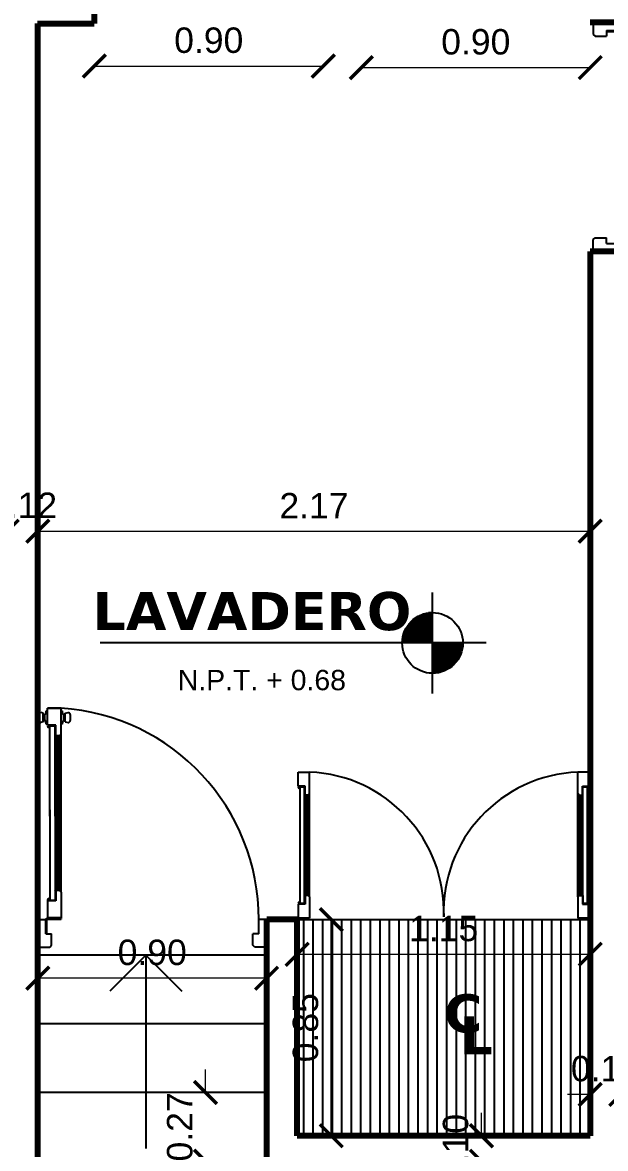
# Model space of a CAD drawing. Header units: inches. Extents: x 20.7 to 104.8, y 84.5 to 143.9.
# Drawn here: x 30.917 to 33.21, y 114.438 to 118.866 of the extents above; entities that cross this region are included whole.
import ezdxf

# ---------------------------------------------------------------- set-up
doc = ezdxf.new("R2010")
doc.units = ezdxf.units.IN
doc.header["$MEASUREMENT"] = 0
doc.linetypes.add('CONTINUA', pattern=[0])
for name, color, linetype in [('Baño', 2, 'Continuous'), ('Closet', 86, 'Continuous'), ('Cotas', 60, 'Continuous'), ('Flecha', 6, 'Continuous'), ('Gradas', 3, 'Continuous'), ('Niveles', 86, 'Continuous'), ('Puertas', 1, 'Continuous'), ('Texto', 98, 'Continuous')]:
    doc.layers.add(name, color=color, linetype=linetype)
doc.layers.add('Paredes', color=5, linetype='Continuous', lineweight=80)
doc.styles.get("Standard").update_dxf_attribs({"font": 'arial.ttf'})
doc.styles.add('style1', font='arial.ttf')
doc.dimstyles.new('Cotas', dxfattribs={"dimtxt": 0.1, "dimasz": 0.09, "dimexe": 0.2, "dimexo": 0.4, "dimgap": 0.05, "dimtad": 1, "dimzin": 0, "dimdsep": 46, "dimtxsty": 'Standard', "dimblk": 'ARCHTICK', "dimcen": 0.09, "dimse1": 1, "dimse2": 1, "dimclrd": 60, "dimclre": 256, "dimadec": 0, "dimazin": 0, "dimtfac": 1, "dimtix": 1, "dimtofl": 0, "dimtmove": 1, "dimatfit": 3, "dimfxl": 0, "dimtolj": 1, "dimtzin": 0, "dimlwd": 9, "dimarcsym": 0})

# ---------------------------------------------------------------- blocks, each defined once
blk = doc.blocks.new('puerta2')
at = {"layer": 'Puertas'}
for p, q in [((150.3377, 38.7222), (150.3377, 38.6142)), ((150.3377, 38.7222), (150.3848, 38.7222)), ((150.3377, 38.7222), (150.3377, 38.6142)), ((150.3377, 38.7222), (150.3848, 38.7222)), ((150.3848, 38.7222), (150.3917, 38.7154)), ((150.3848, 38.7222), (150.3917, 38.7154)), ((150.3917, 38.7154), (150.3917, 38.6704)), ((150.3917, 38.7154), (150.3917, 38.6704)), ((151.1906, 38.7222), (151.1837, 38.7154)), ((151.1906, 38.7222), (151.1837, 38.7154)), ((151.1837, 38.7154), (151.1837, 38.6704)), ((151.1837, 38.7154), (151.1837, 38.6704)), ((151.2377, 38.7222), (151.1906, 38.7222)), ((151.2377, 38.7222), (151.1906, 38.7222)), ((151.2377, 38.7222), (151.2377, 38.6142)), ((151.2377, 38.7222), (151.2377, 38.6142)), ((150.369, 38.6704), (150.369, 38.6142)), ((150.369, 38.6704), (150.3917, 38.6704)), ((150.369, 38.6704), (150.369, 38.6142)), ((150.369, 38.6704), (150.3917, 38.6704)), ((150.3712, 38.6682), (150.3712, 38.6142)), ((150.3733, 38.6682), (150.3712, 38.6682)), ((150.3712, 38.6682), (150.3712, 38.6142)), ((150.3733, 38.6682), (150.3712, 38.6682)), ((150.3733, 38.6682), (150.3733, 38.6142)), ((150.3733, 38.6682), (150.3733, 38.6142)), ((151.2064, 38.6704), (151.1837, 38.6704)), ((151.2064, 38.6704), (151.1837, 38.6704)), ((151.2064, 38.6704), (151.2064, 38.6142)), ((151.2064, 38.6704), (151.2064, 38.6142)), ((150.3377, 38.6142), (150.369, 38.6142)), ((150.3377, 38.6142), (150.369, 38.6142)), ((150.3712, 38.6142), (150.3733, 38.6142)), ((150.3712, 38.6142), (150.3733, 38.6142)), ((150.3755, 38.6121), (150.3755, 38.6099)), ((150.3755, 38.6121), (150.4295, 38.6121)), ((150.3755, 38.6121), (150.3755, 38.6099)), ((150.3755, 38.6121), (150.4295, 38.6121)), ((150.4295, 38.6099), (150.3755, 38.6099)), ((150.4295, 38.6099), (150.3755, 38.6099)), ((150.3755, 38.5409), (150.3755, 38.6078)), ((150.4295, 38.6078), (150.3755, 38.6078)), ((150.3755, 38.6078), (150.4295, 38.6078)), ((150.3755, 38.5409), (150.3755, 38.6078)), ((150.4295, 38.6078), (150.3755, 38.6078)), ((150.3755, 38.6078), (150.4295, 38.6078)), ((150.4295, 38.6099), (150.4295, 38.6121)), ((150.4295, 38.6099), (150.4295, 38.6121)), ((150.4295, 38.5066), (150.4295, 38.6078)), ((150.4295, 38.5066), (150.4295, 38.6078)), ((151.2377, 38.6142), (151.2064, 38.6142)), ((151.2377, 38.6142), (151.2064, 38.6142)), ((150.4083, 38.5409), (150.3755, 38.5409)), ((150.4083, 38.5409), (150.3755, 38.5409)), ((150.3824, 38.5387), (150.3755, 38.5387)), ((150.3824, 38.5387), (150.3755, 38.5387)), ((150.3824, 38.5319), (150.3824, 38.5387)), ((150.3824, 38.5319), (150.3824, 38.5387)), ((150.3845, 38.1829), (150.3845, 38.5387)), ((150.3845, 38.2082), (150.3845, 38.5387)), ((150.3845, 38.5387), (150.4061, 38.5387)), ((150.4061, 38.5387), (150.3845, 38.5387)), ((150.3845, 38.1829), (150.3845, 38.5387)), ((150.3845, 38.2082), (150.3845, 38.5387)), ((150.3845, 38.5387), (150.4061, 38.5387)), ((150.4061, 38.5387), (150.3845, 38.5387)), ((150.4061, 38.4998), (150.4061, 38.5387)), ((150.4061, 38.4998), (150.4061, 38.5387)), ((150.4083, 38.4998), (150.4083, 38.5409)), ((150.4083, 38.4998), (150.4083, 38.5409)), ((150.4061, 38.4998), (150.4053, 38.4989)), ((150.4061, 38.4998), (150.4053, 38.4989)), ((150.4061, 38.498), (150.4053, 38.4989)), ((150.4061, 38.498), (150.4053, 38.4989)), ((150.4061, 38.1829), (150.4061, 38.498)), ((150.4061, 38.2082), (150.4061, 38.498)), ((150.4061, 38.1829), (150.4061, 38.498)), ((150.4061, 38.2082), (150.4061, 38.498)), ((150.4226, 38.4998), (150.4083, 38.4998)), ((150.4226, 38.4998), (150.4083, 38.4998)), ((150.4131, 38.4998), (150.4131, 37.8913)), ((150.4131, 38.4998), (150.4131, 37.8913)), ((150.4195, 38.4998), (150.4195, 37.8913)), ((150.4195, 38.4998), (150.4195, 37.8913)), ((150.4226, 38.4998), (150.4295, 38.5066)), ((150.4226, 38.4998), (150.4295, 38.5066)), ((150.4259, 38.503), (150.4259, 37.8881)), ((150.4259, 38.503), (150.4259, 37.8881)), ((150.4277, 38.5048), (150.4277, 37.8863)), ((150.4277, 38.5048), (150.4277, 37.8863)), ((150.4295, 38.5066), (150.4295, 37.8845)), ((150.4295, 38.5066), (150.4295, 37.8845)), ((150.3845, 38.2082), (150.3845, 37.8523)), ((150.3845, 38.2082), (150.3845, 37.8523)), ((150.4061, 38.2082), (150.4061, 37.893)), ((150.4061, 38.2082), (150.4061, 37.893)), ((150.3845, 38.1829), (150.3845, 37.8523)), ((150.3845, 38.1829), (150.3845, 37.8523)), ((150.4061, 38.1829), (150.4061, 37.893)), ((150.4061, 38.1829), (150.4061, 37.893)), ((150.3824, 37.8592), (150.3824, 37.8523)), ((150.3824, 37.8592), (150.3824, 37.8523)), ((150.4061, 37.893), (150.4053, 37.8922)), ((150.4061, 37.893), (150.4053, 37.8922)), ((150.4061, 37.8913), (150.4053, 37.8922)), ((150.4061, 37.8913), (150.4053, 37.8922)), ((150.4061, 37.8913), (150.4061, 37.8523)), ((150.4061, 37.8913), (150.4061, 37.8523)), ((150.4083, 37.8913), (150.4083, 37.8502)), ((150.4226, 37.8913), (150.4083, 37.8913)), ((150.4083, 37.8913), (150.4083, 37.8502)), ((150.4226, 37.8913), (150.4083, 37.8913)), ((150.4226, 37.8913), (150.4295, 37.8845)), ((150.4226, 37.8913), (150.4295, 37.8845)), ((150.4295, 37.8845), (150.4295, 37.7833)), ((150.4295, 37.8845), (150.4295, 37.7833)), ((150.3412, 37.8236), (150.3382, 37.8236)), ((150.3382, 37.8236), (150.3382, 37.8162)), ((150.3412, 37.8236), (150.3382, 37.8236)), ((150.3382, 37.8236), (150.3382, 37.8162)), ((150.3382, 37.8162), (150.3412, 37.8162)), ((150.3382, 37.8162), (150.3412, 37.8162)), ((150.3412, 37.8313), (150.3412, 37.8085)), ((150.3412, 37.8313), (150.3412, 37.8085)), ((150.3412, 37.8162), (150.3412, 37.8236)), ((150.3412, 37.8162), (150.3412, 37.8236)), ((150.3593, 37.8372), (150.35, 37.8395)), ((150.3593, 37.8372), (150.35, 37.8395)), ((150.3593, 37.8372), (150.3593, 37.8027)), ((150.3593, 37.8372), (150.3593, 37.8027)), ((150.3593, 37.8301), (150.3654, 37.8301)), ((150.3593, 37.8301), (150.3654, 37.8301)), ((150.3593, 37.8098), (150.3654, 37.8098)), ((150.3593, 37.8098), (150.3654, 37.8098)), ((150.3654, 37.8301), (150.3654, 37.8098)), ((150.3654, 37.8301), (150.3654, 37.8098)), ((150.3711, 37.8462), (150.3755, 37.8462)), ((150.3711, 37.8462), (150.3755, 37.8462)), ((150.3824, 37.8523), (150.3755, 37.8523)), ((150.3824, 37.8523), (150.3755, 37.8523)), ((150.4083, 37.8502), (150.3755, 37.8502)), ((150.3755, 37.8502), (150.3755, 37.7833)), ((150.4083, 37.8502), (150.3755, 37.8502)), ((150.3755, 37.8502), (150.3755, 37.7833)), ((150.3845, 37.8523), (150.4061, 37.8523)), ((150.4061, 37.8523), (150.3845, 37.8523)), ((150.3845, 37.8523), (150.4061, 37.8523)), ((150.4061, 37.8523), (150.3845, 37.8523)), ((150.4339, 37.8462), (150.4295, 37.8462)), ((150.4339, 37.8462), (150.4295, 37.8462)), ((150.4457, 37.8301), (150.4396, 37.8301)), ((150.4396, 37.8301), (150.4396, 37.8098)), ((150.4457, 37.8301), (150.4396, 37.8301)), ((150.4396, 37.8301), (150.4396, 37.8098)), ((150.4457, 37.8098), (150.4396, 37.8098)), ((150.4457, 37.8098), (150.4396, 37.8098)), ((150.4457, 37.8372), (150.4569, 37.8395)), ((150.4457, 37.8372), (150.4569, 37.8395)), ((150.4457, 37.8372), (150.4457, 37.8027)), ((150.4457, 37.8372), (150.4457, 37.8027)), ((150.4657, 37.8313), (150.4657, 37.8085)), ((150.4657, 37.8313), (150.4657, 37.8085)), ((150.3593, 37.8027), (150.35, 37.8004)), ((150.3593, 37.8027), (150.35, 37.8004)), ((150.3711, 37.7936), (150.3755, 37.7936)), ((150.3711, 37.7936), (150.3755, 37.7936)), ((150.4295, 37.7833), (150.3755, 37.7833)), ((150.3755, 37.7833), (150.4295, 37.7833)), ((150.4295, 37.7833), (150.3755, 37.7833)), ((150.3755, 37.7833), (150.4295, 37.7833)), ((150.4339, 37.7936), (150.4295, 37.7936)), ((150.4339, 37.7936), (150.4295, 37.7936)), ((150.4457, 37.8027), (150.4569, 37.8004)), ((150.4457, 37.8027), (150.4569, 37.8004))]:
    blk.add_line(p, q, dxfattribs=at)
at = {"layer": 'Puertas', "extrusion": (0, 0, -1)}
for centre, major_axis, start_param, end_param in [((150.3733, 38.6121), (0.00153, 0.00153), -1.570796, 4.712389), ((150.3733, 38.6121), (0.00153, 0.00153), -1.570796, 4.712389), ((150.3769, 38.6111), (-0.5865, 0.5865), 2.35245, 3.863557), ((150.3824, 38.5387), (0.00485, 0.00485), 2.356194, 3.926991), ((150.3824, 38.5387), (0.00485, 0.00485), 2.356194, 3.926991), ((150.3824, 37.8523), (-0.00485, 0.00485), 5.497787, 7.068583), ((150.3824, 37.8523), (-0.00485, 0.00485), 5.497787, 7.068583), ((150.3493, 37.8313), (0.00575, 0.00575), 3.926991, 5.579394), ((150.3493, 37.8313), (0.00575, 0.00575), 3.926991, 5.579394), ((150.3455, 37.8463), (-0.0182, 0.0182), 2.357943, 3.03977), ((150.3455, 37.8463), (-0.0182, 0.0182), 2.357943, 3.03977), ((150.3455, 37.7936), (-0.0182, 0.0182), 1.672619, 2.354446), ((150.3455, 37.7936), (-0.0182, 0.0182), 1.672619, 2.354446), ((150.4595, 37.8463), (-0.0182, 0.0182), 4.814212, 5.496038), ((150.4595, 37.8463), (-0.0182, 0.0182), 4.814212, 5.496038), ((150.4595, 37.7936), (-0.0182, 0.0182), 5.499536, 6.181362), ((150.4595, 37.7936), (-0.0182, 0.0182), 5.499536, 6.181362), ((150.4575, 37.8313), (-0.00575, 0.00575), 0.703791, 2.356194), ((150.4575, 37.8313), (-0.00575, 0.00575), 0.703791, 2.356194), ((150.3493, 37.8085), (-0.00575, 0.00575), 3.845384, 5.497787), ((150.3493, 37.8085), (-0.00575, 0.00575), 3.845384, 5.497787), ((150.4575, 37.8085), (-0.00575, 0.00575), 2.356194, 4.008598), ((150.4575, 37.8085), (-0.00575, 0.00575), 2.356194, 4.008598)]:
    blk.add_ellipse(centre, major_axis=major_axis, ratio=1, start_param=start_param, end_param=end_param, dxfattribs=at)
blk = doc.blocks.new('letras')
at = {"layer": 'Texto', "char_height": 0.15, "attachment_point": 1}
for s, insert in [('{\\fVerdana|b1|i0|c0|p34;C}', (151.8318, 33.2662)), ('{\\fVerdana|b1|i0|c0|p34;L}', (151.892, 33.1799))]:
    blk.add_mtext(s, dxfattribs=dict(at, insert=insert))
blk = doc.blocks.new('puerta c')
at = {"layer": 'Puertas'}
for p, q in [((59.6492, 29.7591), (59.6492, 29.8259)), ((59.6492, 29.8259), (59.7032, 29.8259)), ((59.6492, 29.7591), (59.6492, 29.8259)), ((59.7032, 29.7248), (59.7032, 29.8259)), ((59.7032, 29.7248), (59.7032, 29.8259)), ((60.9705, 29.7248), (60.9705, 29.8259)), ((61.0245, 29.8259), (60.9705, 29.8259)), ((60.9705, 29.7248), (60.9705, 29.8259)), ((61.0245, 29.7591), (61.0245, 29.8259)), ((61.0245, 29.7591), (61.0245, 29.8259)), ((59.682, 29.7591), (59.6492, 29.7591)), ((59.682, 29.7591), (59.6492, 29.7591)), ((59.6561, 29.7569), (59.6492, 29.7569)), ((59.6561, 29.7569), (59.6492, 29.7569)), ((59.6561, 29.7501), (59.6561, 29.7569)), ((59.6561, 29.7501), (59.6561, 29.7569)), ((59.6582, 29.7569), (59.6798, 29.7569)), ((59.6798, 29.7569), (59.6582, 29.7569)), ((59.6582, 29.2049), (59.6582, 29.7569)), ((59.6582, 29.2049), (59.6582, 29.7569)), ((59.6582, 29.7569), (59.6798, 29.7569)), ((59.6798, 29.7569), (59.6582, 29.7569)), ((59.6582, 29.2049), (59.6582, 29.7569)), ((59.6582, 29.2049), (59.6582, 29.7569)), ((59.6798, 29.7179), (59.6798, 29.7569)), ((59.6798, 29.7179), (59.6798, 29.7569)), ((59.682, 29.7179), (59.682, 29.7591)), ((59.682, 29.7179), (59.682, 29.7591)), ((59.6963, 29.7179), (59.7032, 29.7248)), ((59.6963, 29.7179), (59.7032, 29.7248)), ((59.7014, 29.2389), (59.7014, 29.723)), ((59.7014, 29.2389), (59.7014, 29.723)), ((59.7032, 29.487), (59.7032, 29.7248)), ((59.7032, 29.2371), (59.7032, 29.7248)), ((60.9773, 29.7179), (60.9705, 29.7248)), ((60.9705, 29.487), (60.9705, 29.7248)), ((60.9773, 29.7179), (60.9705, 29.7248)), ((60.9705, 29.2371), (60.9705, 29.7248)), ((60.9723, 29.2389), (60.9723, 29.723)), ((60.9723, 29.2389), (60.9723, 29.723)), ((60.9917, 29.7179), (60.9917, 29.7591)), ((60.9917, 29.7591), (61.0245, 29.7591)), ((60.9917, 29.7179), (60.9917, 29.7591)), ((60.9917, 29.7591), (61.0245, 29.7591)), ((60.9939, 29.7179), (60.9939, 29.7569)), ((61.0155, 29.7569), (60.9939, 29.7569)), ((60.9939, 29.7569), (61.0155, 29.7569)), ((60.9939, 29.7179), (60.9939, 29.7569)), ((61.0155, 29.7569), (60.9939, 29.7569)), ((60.9939, 29.7569), (61.0155, 29.7569)), ((61.0155, 29.2049), (61.0155, 29.7569)), ((61.0155, 29.2049), (61.0155, 29.7569)), ((61.0155, 29.2049), (61.0155, 29.7569)), ((61.0155, 29.2049), (61.0155, 29.7569)), ((61.0176, 29.7501), (61.0176, 29.7569)), ((61.0176, 29.7569), (61.0245, 29.7569)), ((61.0176, 29.7501), (61.0176, 29.7569)), ((61.0176, 29.7569), (61.0245, 29.7569)), ((59.6798, 29.7179), (59.679, 29.7171)), ((59.6798, 29.7179), (59.679, 29.7171)), ((59.6798, 29.7162), (59.679, 29.7171)), ((59.6798, 29.7162), (59.679, 29.7171)), ((59.6798, 29.2028), (59.6798, 29.7162)), ((59.6798, 29.2028), (59.6798, 29.7162)), ((59.6798, 29.2028), (59.6798, 29.7162)), ((59.6798, 29.2028), (59.6798, 29.7162)), ((59.6963, 29.7179), (59.682, 29.7179)), ((59.6963, 29.7179), (59.682, 29.7179)), ((59.6868, 29.2439), (59.6868, 29.7179)), ((59.6868, 29.2439), (59.6868, 29.7179)), ((59.6932, 29.2439), (59.6932, 29.7179)), ((59.6932, 29.2439), (59.6932, 29.7179)), ((59.6996, 29.2407), (59.6996, 29.7211)), ((59.6996, 29.2407), (59.6996, 29.7211)), ((60.9741, 29.2407), (60.9741, 29.7211)), ((60.9741, 29.2407), (60.9741, 29.7211)), ((60.9773, 29.7179), (60.9917, 29.7179)), ((60.9773, 29.7179), (60.9917, 29.7179)), ((60.9805, 29.2439), (60.9805, 29.7179)), ((60.9805, 29.2439), (60.9805, 29.7179)), ((60.9869, 29.2439), (60.9869, 29.7179)), ((60.9869, 29.2439), (60.9869, 29.7179)), ((60.9939, 29.7179), (60.9947, 29.7171)), ((60.9939, 29.7179), (60.9947, 29.7171)), ((60.9939, 29.7162), (60.9947, 29.7171)), ((60.9939, 29.7162), (60.9947, 29.7171)), ((60.9939, 29.2028), (60.9939, 29.7162)), ((60.9939, 29.2028), (60.9939, 29.7162)), ((60.9939, 29.2028), (60.9939, 29.7162)), ((60.9939, 29.2028), (60.9939, 29.7162)), ((59.6798, 29.2456), (59.679, 29.2448)), ((59.6798, 29.2456), (59.679, 29.2448)), ((59.6798, 29.2439), (59.679, 29.2448)), ((59.6798, 29.2439), (59.679, 29.2448)), ((60.9939, 29.2456), (60.9947, 29.2448)), ((60.9939, 29.2456), (60.9947, 29.2448)), ((60.9939, 29.2439), (60.9947, 29.2448)), ((60.9939, 29.2439), (60.9947, 29.2448)), ((59.6561, 29.2049), (59.6492, 29.2049)), ((59.6561, 29.2049), (59.6492, 29.2049)), ((59.6492, 29.2028), (59.6492, 29.1359)), ((59.682, 29.2028), (59.6492, 29.2028)), ((59.6492, 29.2028), (59.6492, 29.1359)), ((59.682, 29.2028), (59.6492, 29.2028)), ((59.6561, 29.2118), (59.6561, 29.2049)), ((59.6561, 29.2118), (59.6561, 29.2049)), ((59.6582, 29.2049), (59.6798, 29.2049)), ((59.6798, 29.2049), (59.6582, 29.2049)), ((59.6582, 29.2049), (59.6798, 29.2049)), ((59.6798, 29.2049), (59.6582, 29.2049)), ((59.6798, 29.2439), (59.6798, 29.2049)), ((59.6798, 29.2439), (59.6798, 29.2049)), ((59.682, 29.2439), (59.682, 29.2028)), ((59.6963, 29.2439), (59.682, 29.2439)), ((59.682, 29.2439), (59.682, 29.2028)), ((59.6963, 29.2439), (59.682, 29.2439)), ((59.6963, 29.2439), (59.7032, 29.2371)), ((59.6963, 29.2439), (59.7032, 29.2371)), ((59.7032, 29.2371), (59.7032, 29.1359)), ((59.7032, 29.2371), (59.7032, 29.1359)), ((60.9773, 29.2439), (60.9705, 29.2371)), ((60.9773, 29.2439), (60.9705, 29.2371)), ((60.9705, 29.2371), (60.9705, 29.1359)), ((60.9705, 29.2371), (60.9705, 29.1359)), ((60.9773, 29.2439), (60.9917, 29.2439)), ((60.9773, 29.2439), (60.9917, 29.2439)), ((60.9917, 29.2439), (60.9917, 29.2028)), ((60.9917, 29.2439), (60.9917, 29.2028)), ((60.9917, 29.2028), (61.0245, 29.2028)), ((60.9917, 29.2028), (61.0245, 29.2028)), ((60.9939, 29.2439), (60.9939, 29.2049)), ((60.9939, 29.2439), (60.9939, 29.2049)), ((61.0155, 29.2049), (60.9939, 29.2049)), ((60.9939, 29.2049), (61.0155, 29.2049)), ((61.0155, 29.2049), (60.9939, 29.2049)), ((60.9939, 29.2049), (61.0155, 29.2049)), ((61.0176, 29.2118), (61.0176, 29.2049)), ((61.0176, 29.2118), (61.0176, 29.2049)), ((61.0176, 29.2049), (61.0245, 29.2049)), ((61.0176, 29.2049), (61.0245, 29.2049)), ((61.0245, 29.2028), (61.0245, 29.1359)), ((61.0245, 29.2028), (61.0245, 29.1359)), ((59.6449, 29.0754), (59.6449, 29.1294)), ((59.6449, 29.1294), (59.647, 29.1294)), ((59.647, 29.0754), (59.647, 29.1294)), ((59.7032, 29.1359), (59.6492, 29.1359)), ((59.6492, 29.1359), (59.7032, 29.1359)), ((59.7032, 29.1359), (59.6492, 29.1359)), ((59.6492, 29.1359), (59.7032, 29.1359)), ((59.7032, 29.1338), (59.6492, 29.1338)), ((59.6492, 29.1316), (59.6492, 29.1338)), ((59.7032, 29.1338), (59.6492, 29.1338)), ((59.6492, 29.1316), (59.7032, 29.1316)), ((59.6492, 29.1316), (59.7032, 29.1316)), ((59.7032, 29.1338), (59.7032, 29.1316)), ((59.7032, 29.1338), (59.7032, 29.1316)), ((60.9705, 29.1359), (61.0245, 29.1359)), ((61.0245, 29.1359), (60.9705, 29.1359)), ((60.9705, 29.1359), (61.0245, 29.1359)), ((61.0245, 29.1359), (60.9705, 29.1359)), ((60.9705, 29.1338), (61.0245, 29.1338)), ((60.9705, 29.1338), (60.9705, 29.1316)), ((60.9705, 29.1338), (61.0245, 29.1338)), ((60.9705, 29.1338), (60.9705, 29.1316)), ((61.0245, 29.1316), (60.9705, 29.1316)), ((61.0245, 29.1316), (60.9705, 29.1316)), ((61.0245, 29.1316), (61.0245, 29.1338)), ((61.0266, 29.0754), (61.0266, 29.1294)), ((61.0288, 29.1294), (61.0266, 29.1294)), ((61.0288, 29.0754), (61.0288, 29.1294)), ((59.647, 29.0754), (59.6449, 29.0754)), ((61.0266, 29.0754), (61.0288, 29.0754))]:
    blk.add_line(p, q, dxfattribs=at)
for centre, start, end in [((59.6777, 29.1669), 357.891, 87.7874), ((60.996, 29.1669), 92.2126, 182.109)]:
    blk.add_arc(centre, 0.6596, start, end, dxfattribs=at)
for centre, major_axis, start_param, end_param in [((59.6561, 29.7569), (0.00485, 0.00485), 2.356194, 3.926991), ((59.6561, 29.7569), (0.00485, 0.00485), 2.356194, 3.926991), ((59.6561, 29.2049), (-0.00485, 0.00485), -0.785398, 0.785398), ((59.6561, 29.2049), (-0.00485, 0.00485), -0.785398, 0.785398), ((59.647, 29.1316), (-0.00153, 0.00153), 4.712389, 10.995574)]:
    blk.add_ellipse(centre, major_axis=major_axis, ratio=1, start_param=start_param, end_param=end_param, dxfattribs=at)
at = {"layer": 'Puertas', "extrusion": (0, 0, -1)}
for centre, major_axis, start_param, end_param in [((61.0176, 29.7569), (-0.00485, 0.00485), 2.356194, 3.926991), ((61.0176, 29.7569), (-0.00485, 0.00485), 2.356194, 3.926991), ((61.0176, 29.2049), (0.00485, 0.00485), -0.785398, 0.785398), ((61.0176, 29.2049), (0.00485, 0.00485), -0.785398, 0.785398), ((61.0266, 29.1316), (0.00153, 0.00153), 4.712389, 10.995574)]:
    blk.add_ellipse(centre, major_axis=major_axis, ratio=1, start_param=start_param, end_param=end_param, dxfattribs=at)
blk = doc.blocks.new('Nivel')
at = {"layer": 'Niveles'}
for p, q in [((46.512, 32.297), (46.512, 32.6947)), ((46.4334, 32.5856), (46.4334, 32.4959)), ((46.512, 32.5892), (46.4377, 32.5892)), ((46.4384, 32.5898), (46.4384, 32.4959)), ((46.4434, 32.5935), (46.4434, 32.4959)), ((46.512, 32.5942), (46.4444, 32.5942)), ((46.4483, 32.5968), (46.4483, 32.4959)), ((46.512, 32.5991), (46.4522, 32.5991)), ((46.4533, 32.5997), (46.4533, 32.4959)), ((46.4583, 32.6024), (46.4583, 32.4959)), ((46.512, 32.6041), (46.4618, 32.6041)), ((46.4632, 32.6048), (46.4632, 32.4959)), ((46.4682, 32.6069), (46.4682, 32.4959)), ((46.4732, 32.6087), (46.4732, 32.4959)), ((46.512, 32.6091), (46.4743, 32.6091)), ((46.4782, 32.6103), (46.4782, 32.4959)), ((46.4831, 32.6116), (46.4831, 32.4959)), ((46.4881, 32.6128), (46.4881, 32.4959)), ((46.4931, 32.6137), (46.4931, 32.4959)), ((46.512, 32.614), (46.4955, 32.614)), ((46.498, 32.6144), (46.498, 32.4959)), ((46.503, 32.6148), (46.503, 32.4959)), ((46.508, 32.6151), (46.508, 32.4959)), ((46.512, 32.5444), (46.403, 32.5444)), ((46.4036, 32.5457), (46.4036, 32.4959)), ((46.512, 32.5494), (46.4054, 32.5494)), ((46.512, 32.5544), (46.408, 32.5544)), ((46.4086, 32.5553), (46.4086, 32.4959)), ((46.512, 32.5594), (46.411, 32.5594)), ((46.4135, 32.5632), (46.4135, 32.4959)), ((46.512, 32.5643), (46.4143, 32.5643)), ((46.512, 32.5693), (46.418, 32.5693)), ((46.4185, 32.57), (46.4185, 32.4959)), ((46.512, 32.5743), (46.4221, 32.5743)), ((46.4235, 32.5759), (46.4235, 32.4959)), ((46.512, 32.5792), (46.4267, 32.5792)), ((46.4284, 32.581), (46.4284, 32.4959)), ((46.512, 32.5842), (46.4318, 32.5842)), ((46.7232, 32.4959), (45.2054, 32.4959)), ((46.512, 32.4997), (46.3928, 32.4997)), ((46.512, 32.5047), (46.393, 32.5047)), ((46.512, 32.5096), (46.3935, 32.5096)), ((46.3936, 32.5109), (46.3936, 32.4959)), ((46.512, 32.5146), (46.3942, 32.5146)), ((46.512, 32.5196), (46.3951, 32.5196)), ((46.512, 32.5246), (46.3962, 32.5246)), ((46.512, 32.5295), (46.3975, 32.5295)), ((46.3986, 32.533), (46.3986, 32.4959)), ((46.512, 32.5345), (46.3991, 32.5345)), ((46.512, 32.5395), (46.4009, 32.5395)), ((46.513, 32.4959), (46.513, 32.3766)), ((46.5179, 32.4959), (46.5179, 32.3767)), ((46.5229, 32.4959), (46.5229, 32.3771)), ((46.5279, 32.4959), (46.5279, 32.3776)), ((46.5328, 32.4959), (46.5328, 32.3784)), ((46.5378, 32.4959), (46.5378, 32.3794)), ((46.5428, 32.4959), (46.5428, 32.3806)), ((46.5478, 32.4959), (46.5478, 32.382)), ((46.5527, 32.4959), (46.5527, 32.3837)), ((46.5577, 32.4959), (46.5577, 32.3857)), ((46.5627, 32.4959), (46.5627, 32.3878)), ((46.5676, 32.4959), (46.5676, 32.3903)), ((46.5726, 32.4959), (46.5726, 32.3931)), ((46.5776, 32.4959), (46.5776, 32.3962)), ((46.5826, 32.4959), (46.5826, 32.3996)), ((46.5875, 32.4959), (46.5875, 32.4035)), ((46.5925, 32.4959), (46.5925, 32.4078)), ((46.5975, 32.4959), (46.5975, 32.4126)), ((46.6024, 32.4959), (46.6024, 32.418)), ((46.6074, 32.4959), (46.6074, 32.4242)), ((46.6124, 32.4959), (46.6124, 32.4314)), ((46.6174, 32.4959), (46.6174, 32.4399)), ((46.6223, 32.4959), (46.6223, 32.4504)), ((46.6273, 32.4959), (46.6273, 32.4651)), ((46.6313, 32.4947), (46.512, 32.4947)), ((46.6312, 32.4898), (46.512, 32.4898)), ((46.6308, 32.4848), (46.512, 32.4848)), ((46.6302, 32.4798), (46.512, 32.4798)), ((46.6295, 32.4748), (46.512, 32.4748)), ((46.6285, 32.4699), (46.512, 32.4699)), ((46.6272, 32.4649), (46.512, 32.4649)), ((46.6258, 32.4599), (46.512, 32.4599)), ((46.6241, 32.455), (46.512, 32.455)), ((46.6222, 32.45), (46.512, 32.45)), ((46.6199, 32.445), (46.512, 32.445)), ((46.6175, 32.44), (46.512, 32.44)), ((46.6147, 32.4351), (46.512, 32.4351)), ((46.6116, 32.4301), (46.512, 32.4301)), ((46.6081, 32.4251), (46.512, 32.4251)), ((46.6042, 32.4202), (46.512, 32.4202)), ((46.5999, 32.4152), (46.512, 32.4152)), ((46.5951, 32.4102), (46.512, 32.4102)), ((46.5896, 32.4052), (46.512, 32.4052)), ((46.5834, 32.4003), (46.512, 32.4003)), ((46.5762, 32.3953), (46.512, 32.3953)), ((46.5677, 32.3903), (46.512, 32.3903)), ((46.557, 32.3854), (46.512, 32.3854)), ((46.542, 32.3804), (46.512, 32.3804))]:
    blk.add_line(p, q, dxfattribs=at)
blk.add_circle((46.512, 32.4959), 0.1193, dxfattribs=at)
blk = doc.blocks.new('_ArchTick')
at = {"color": 0, "linetype": 'ByBlock', "const_width": 0.15}
blk.add_lwpolyline([(-0.5, -0.5), (0.5, 0.5)], dxfattribs=at)
blk = doc.blocks.new('*D378')
at = {"layer": 'Cotas', "color": 60, "linetype": 'CONTINUA', "lineweight": 9, "transparency": 16777216}
for p, q in [((31.6371, 114.6584), (31.6371, 114.7484)), ((31.6371, 114.3884), (31.6371, 114.2984))]:
    blk.add_line(p, q, dxfattribs=at)
at = {"layer": 'Defpoints', "color": 0, "transparency": 16777216}
for p in [(31.6371, 114.6584), (31.6371, 114.6584), (31.6371, 114.3884)]:
    blk.add_point(p, dxfattribs=at)
at = {"layer": 'Cotas', "color": 60, "lineweight": 9, "transparency": 16777216, "xscale": 0.09, "yscale": 0.09, "zscale": 0.09}
for p, rotation in [((31.6371, 114.6584), 270), ((31.6371, 114.3884), 90)]:
    blk.add_blockref('_ArchTick', p, dxfattribs=dict(at, rotation=rotation))
at = {"layer": 'Cotas', "color": 0, "transparency": 16777216, "insert": (31.536, 114.5234), "char_height": 0.1, "attachment_point": 5, "rotation": 90}
blk.add_mtext('\\A1;0.27', dxfattribs=at)
blk = doc.blocks.new('*D263')
at = {"layer": 'Cotas', "color": 60, "linetype": 'CONTINUA', "lineweight": 9, "transparency": 16777216}
blk.add_line((31.1997, 118.6944), (32.0997, 118.6944), dxfattribs=at)
at = {"layer": 'Defpoints', "color": 0, "transparency": 16777216}
for p in [(32.0997, 118.6944), (31.1997, 118.6917), (32.0997, 118.6917)]:
    blk.add_point(p, dxfattribs=at)
at = {"layer": 'Cotas', "color": 60, "lineweight": 9, "transparency": 16777216, "xscale": 0.09, "yscale": 0.09, "zscale": 0.09, "rotation": 180}
blk.add_blockref('_ArchTick', (31.1997, 118.6944), dxfattribs=at)
at = {"layer": 'Cotas', "color": 60, "lineweight": 9, "transparency": 16777216, "xscale": 0.09, "yscale": 0.09, "zscale": 0.09}
blk.add_blockref('_ArchTick', (32.0997, 118.6944), dxfattribs=at)
at = {"layer": 'Cotas', "color": 0, "transparency": 16777216, "insert": (31.6497, 118.7955), "char_height": 0.1, "attachment_point": 5}
blk.add_mtext('\\A1;0.90', dxfattribs=at)
blk = doc.blocks.new('*D264')
at = {"layer": 'Cotas', "color": 60, "linetype": 'CONTINUA', "lineweight": 9, "transparency": 16777216}
blk.add_line((32.2497, 118.6882), (33.1497, 118.6882), dxfattribs=at)
at = {"layer": 'Defpoints', "color": 0, "transparency": 16777216}
for p in [(32.2497, 118.6917), (33.1497, 118.6917), (33.1497, 118.6882)]:
    blk.add_point(p, dxfattribs=at)
at = {"layer": 'Cotas', "color": 60, "lineweight": 9, "transparency": 16777216, "xscale": 0.09, "yscale": 0.09, "zscale": 0.09, "rotation": 180}
blk.add_blockref('_ArchTick', (32.2497, 118.6882), dxfattribs=at)
at = {"layer": 'Cotas', "color": 60, "lineweight": 9, "transparency": 16777216, "xscale": 0.09, "yscale": 0.09, "zscale": 0.09}
blk.add_blockref('_ArchTick', (33.1497, 118.6882), dxfattribs=at)
at = {"layer": 'Cotas', "color": 0, "transparency": 16777216, "insert": (32.6997, 118.7893), "char_height": 0.1, "attachment_point": 5}
blk.add_mtext('\\A1;0.90', dxfattribs=at)
blk = doc.blocks.new('*D386')
at = {"layer": 'Cotas', "color": 60, "linetype": 'CONTINUA', "lineweight": 9, "transparency": 16777216}
blk.add_line((30.9774, 116.8657), (33.1497, 116.8657), dxfattribs=at)
at = {"layer": 'Defpoints', "color": 0, "transparency": 16777216}
for p in [(30.9774, 116.8657), (33.1497, 116.8657), (33.1497, 116.8657)]:
    blk.add_point(p, dxfattribs=at)
at = {"layer": 'Cotas', "color": 60, "lineweight": 9, "transparency": 16777216, "xscale": 0.09, "yscale": 0.09, "zscale": 0.09, "rotation": 180}
blk.add_blockref('_ArchTick', (30.9774, 116.8657), dxfattribs=at)
at = {"layer": 'Cotas', "color": 60, "lineweight": 9, "transparency": 16777216, "xscale": 0.09, "yscale": 0.09, "zscale": 0.09}
blk.add_blockref('_ArchTick', (33.1497, 116.8657), dxfattribs=at)
at = {"layer": 'Cotas', "color": 0, "transparency": 16777216, "insert": (32.0635, 116.9659), "char_height": 0.1, "attachment_point": 5}
blk.add_mtext('\\A1;2.17', dxfattribs=at)
blk = doc.blocks.new('*D265')
at = {"layer": 'Cotas', "color": 60, "linetype": 'CONTINUA', "lineweight": 9, "transparency": 16777216}
blk.add_line((32.1316, 114.4884), (32.1316, 115.3384), dxfattribs=at)
at = {"layer": 'Defpoints', "color": 0, "transparency": 16777216}
for p in [(32.1316, 115.3384), (32.1316, 115.3384), (32.1316, 114.4884)]:
    blk.add_point(p, dxfattribs=at)
at = {"layer": 'Cotas', "color": 60, "lineweight": 9, "transparency": 16777216, "xscale": 0.09, "yscale": 0.09, "zscale": 0.09}
for p, rotation in [((32.1316, 115.3384), 90), ((32.1316, 114.4884), 270)]:
    blk.add_blockref('_ArchTick', p, dxfattribs=dict(at, rotation=rotation))
at = {"layer": 'Cotas', "color": 0, "transparency": 16777216, "insert": (32.0305, 114.9134), "char_height": 0.1, "attachment_point": 5, "rotation": 90}
blk.add_mtext('\\A1;0.85', dxfattribs=at)
blk = doc.blocks.new('*D387')
at = {"layer": 'Cotas', "color": 60, "linetype": 'CONTINUA', "lineweight": 9, "transparency": 16777216}
blk.add_line((31.9974, 115.2019), (33.1497, 115.2019), dxfattribs=at)
at = {"layer": 'Defpoints', "color": 0, "transparency": 16777216}
for p in [(31.9974, 115.2019), (33.1497, 115.2019), (33.1497, 115.2019)]:
    blk.add_point(p, dxfattribs=at)
at = {"layer": 'Cotas', "color": 60, "lineweight": 9, "transparency": 16777216, "xscale": 0.09, "yscale": 0.09, "zscale": 0.09, "rotation": 180}
blk.add_blockref('_ArchTick', (31.9974, 115.2019), dxfattribs=at)
at = {"layer": 'Cotas', "color": 60, "lineweight": 9, "transparency": 16777216, "xscale": 0.09, "yscale": 0.09, "zscale": 0.09}
blk.add_blockref('_ArchTick', (33.1497, 115.2019), dxfattribs=at)
at = {"layer": 'Cotas', "color": 0, "transparency": 16777216, "insert": (32.5735, 115.3029), "char_height": 0.1, "attachment_point": 5}
blk.add_mtext('\\A1;1.15', dxfattribs=at)
blk = doc.blocks.new('*D266')
at = {"layer": 'Cotas', "color": 60, "linetype": 'CONTINUA', "lineweight": 9, "transparency": 16777216}
blk.add_line((31.8774, 115.1079), (30.9774, 115.1079), dxfattribs=at)
at = {"layer": 'Defpoints', "color": 0, "transparency": 16777216}
for p in [(30.9774, 115.1079), (30.9774, 115.1079), (31.8774, 115.1079)]:
    blk.add_point(p, dxfattribs=at)
at = {"layer": 'Cotas', "color": 60, "lineweight": 9, "transparency": 16777216, "xscale": 0.09, "yscale": 0.09, "zscale": 0.09, "rotation": 180}
blk.add_blockref('_ArchTick', (30.9774, 115.1079), dxfattribs=at)
at = {"layer": 'Cotas', "color": 60, "lineweight": 9, "transparency": 16777216, "xscale": 0.09, "yscale": 0.09, "zscale": 0.09}
blk.add_blockref('_ArchTick', (31.8774, 115.1079), dxfattribs=at)
at = {"layer": 'Cotas', "color": 0, "transparency": 16777216, "insert": (31.4274, 115.209), "char_height": 0.1, "attachment_point": 5}
blk.add_mtext('\\A1;0.90', dxfattribs=at)
blk = doc.blocks.new('*D273')
at = {"layer": 'Cotas', "color": 60, "linetype": 'CONTINUA', "lineweight": 9, "transparency": 16777216}
for p, q in [((33.1497, 114.6509), (33.0597, 114.6509)), ((33.2697, 114.6509), (33.3597, 114.6509))]:
    blk.add_line(p, q, dxfattribs=at)
at = {"layer": 'Defpoints', "color": 0, "transparency": 16777216}
for p in [(33.1497, 114.6509), (33.2697, 114.6509), (33.2697, 114.6509)]:
    blk.add_point(p, dxfattribs=at)
at = {"layer": 'Cotas', "color": 60, "lineweight": 9, "transparency": 16777216, "xscale": 0.09, "yscale": 0.09, "zscale": 0.09}
blk.add_blockref('_ArchTick', (33.1497, 114.6509), dxfattribs=at)
at = {"layer": 'Cotas', "color": 60, "lineweight": 9, "transparency": 16777216, "xscale": 0.09, "yscale": 0.09, "zscale": 0.09, "rotation": 180}
blk.add_blockref('_ArchTick', (33.2697, 114.6509), dxfattribs=at)
at = {"layer": 'Cotas', "color": 0, "transparency": 16777216, "insert": (33.2097, 114.7519), "char_height": 0.1, "attachment_point": 5}
blk.add_mtext('\\A1;0.12', dxfattribs=at)
blk = doc.blocks.new('*D274')
at = {"layer": 'Cotas', "color": 60, "linetype": 'CONTINUA', "lineweight": 9, "transparency": 16777216}
for p, q in [((32.7217, 114.4884), (32.7217, 114.5784)), ((32.7217, 114.3884), (32.7217, 114.2984))]:
    blk.add_line(p, q, dxfattribs=at)
at = {"layer": 'Defpoints', "color": 0, "transparency": 16777216}
for p in [(32.7217, 114.4884), (32.7217, 114.3884), (32.7217, 114.3884)]:
    blk.add_point(p, dxfattribs=at)
at = {"layer": 'Cotas', "color": 60, "lineweight": 9, "transparency": 16777216, "xscale": 0.09, "yscale": 0.09, "zscale": 0.09}
for p, rotation in [((32.7217, 114.4884), 270), ((32.7217, 114.3884), 90)]:
    blk.add_blockref('_ArchTick', p, dxfattribs=dict(at, rotation=rotation))
at = {"layer": 'Cotas', "color": 0, "transparency": 16777216, "insert": (32.6207, 114.4384), "char_height": 0.1, "attachment_point": 5, "rotation": 90}
blk.add_mtext('\\A1;0.10', dxfattribs=at)
blk = doc.blocks.new('*D291')
at = {"layer": 'Cotas', "color": 60, "linetype": 'CONTINUA', "lineweight": 9, "transparency": 16777216}
for p, q in [((30.8574, 116.8657), (30.7674, 116.8657)), ((30.9774, 116.8657), (31.0674, 116.8657))]:
    blk.add_line(p, q, dxfattribs=at)
at = {"layer": 'Defpoints', "color": 0, "transparency": 16777216}
for p in [(30.8574, 116.8657), (30.9774, 116.8657), (30.9774, 116.8657)]:
    blk.add_point(p, dxfattribs=at)
at = {"layer": 'Cotas', "color": 60, "lineweight": 9, "transparency": 16777216, "xscale": 0.09, "yscale": 0.09, "zscale": 0.09}
blk.add_blockref('_ArchTick', (30.8574, 116.8657), dxfattribs=at)
at = {"layer": 'Cotas', "color": 60, "lineweight": 9, "transparency": 16777216, "xscale": 0.09, "yscale": 0.09, "zscale": 0.09, "rotation": 180}
blk.add_blockref('_ArchTick', (30.9774, 116.8657), dxfattribs=at)
at = {"layer": 'Cotas', "color": 0, "transparency": 16777216, "insert": (30.9174, 116.9668), "char_height": 0.1, "attachment_point": 5}
blk.add_mtext('\\A1;0.12', dxfattribs=at)

msp = doc.modelspace()

# ---------------------------------------------------------------- hatches: boundary and pattern name
at = {"layer": 'Closet'}
h = msp.add_hatch(dxfattribs=at)
h.set_pattern_fill('ANSI31', color=256, scale=0.3, angle=225, style=0)
h.set_pattern_definition([(270, (-36.376796, 82.06138), (0.0375, -7e-18), [])])
h.paths.add_polyline_path([(33.1497, 114.4884), (33.1497, 115.3384), (31.9974, 115.3384), (31.9974, 114.4884)])
h.paths.add_polyline_path([(32.5375, 115.0823), (32.7421, 115.0823), (32.7421, 114.8515), (32.5375, 114.8515)], flags=24)
h.paths.add_polyline_path([(32.5977, 114.996), (32.7809, 114.996), (32.7809, 114.771), (32.5977, 114.771)], flags=24)

# ---------------------------------------------------------------- linework, layer by layer
msp.add_line((31.9974, 115.3384), (33.1497, 115.3384), dxfattribs=at)
at = {"layer": 'Flecha'}
for q in [(31.2609, 115.0569), (31.4024, 114.4384), (31.5438, 115.0569)]:
    msp.add_line((31.4024, 115.1984), q, dxfattribs=at)
at = {"layer": 'Gradas'}
for p, q in [((31.8774, 115.1984), (30.9774, 115.1984)), ((31.8774, 114.9284), (30.9774, 114.9284)), ((31.8774, 114.6584), (30.9774, 114.6584))]:
    msp.add_line(p, q, dxfattribs=at)
at = {"layer": 'Paredes'}
for p, q in [((31.1997, 118.9825), (31.1997, 118.8625)), ((30.9768, 118.8625), (31.1997, 118.8625)), ((30.9774, 114.3322), (30.9774, 118.8625)), ((33.7285, 118.8655), (33.1497, 118.8655)), ((33.2697, 117.9655), (33.1497, 117.9655)), ((33.1497, 117.9655), (33.1497, 114.4884)), ((31.9974, 115.3384), (31.8774, 115.3384)), ((31.8774, 114.3884), (31.8774, 115.3384)), ((31.9974, 114.4884), (31.9974, 115.3384)), ((33.1497, 114.4884), (31.9974, 114.4884))]:
    msp.add_line(p, q, dxfattribs=at)

# ---------------------------------------------------------------- block references
at = {"layer": 'Baño'}
msp.add_blockref('letras', (-119.2568, 81.7786), dxfattribs=at)
at = {"layer": 'Niveles'}
msp.add_blockref('Nivel', (-13.9824, 83.9302), dxfattribs=at)
at = {"layer": 'Puertas', "xscale": -1}
for p, rotation in [((71.8839, 269.2032), 90), ((-119.3603, 153.9528), 180)]:
    msp.add_blockref('puerta2', p, dxfattribs=dict(at, rotation=rotation))
at = {"layer": 'Puertas', "xscale": 0.8326430889877656, "yscale": 0.8326430889877656, "zscale": 0.8326430889877656}
msp.add_blockref('puerta c', (-17.6655, 91.0839), dxfattribs=at)

# ---------------------------------------------------------------- texts
at = {"layer": 'Niveles', "insert": (31.5278, 116.3203), "char_height": 0.08, "width": 0.758505, "attachment_point": 1, "style": 'style1'}
msp.add_mtext('N.P.T. + 0.68', dxfattribs=at)
at = {"layer": 'Texto', "insert": (31.1928, 116.6266), "char_height": 0.15, "attachment_point": 1}
msp.add_mtext('{\\fVerdana|b1|i0|c0|p34;LAVADERO}', dxfattribs=at)

# ---------------------------------------------------------------- dimensions: what is measured, and where the dimension line sits
at = {"layer": 'Cotas'}
for base, p1, p2, picture, middle in [((32.0997, 118.6944), (31.1997, 118.6917), (32.0997, 118.6917), '*D263', (31.6497, 118.7955)), ((33.1497, 118.6882), (32.2497, 118.6917), (33.1497, 118.6917), '*D264', (32.6997, 118.7893)), ((30.9774, 116.8657), (30.8574, 116.8657), (30.9774, 116.8657), '*D291', (30.9174, 116.9668)), ((33.1497, 116.8657), (30.9774, 116.8657), (33.1497, 116.8657), '*D386', (32.0635, 116.9659)), ((33.1497, 115.2019), (31.9974, 115.2019), (33.1497, 115.2019), '*D387', (32.5735, 115.3029)), ((30.9774, 115.1079), (31.8774, 115.1079), (30.9774, 115.1079), '*D266', (31.4274, 115.209)), ((33.2697, 114.6509), (33.1497, 114.6509), (33.2697, 114.6509), '*D273', (33.2097, 114.7519))]:
    dim = msp.add_linear_dim(base=base, p1=p1, p2=p2, dimstyle='Cotas', dxfattribs=at)
    dim.commit()
    dim.dimension.update_dxf_attribs({"geometry": picture, "text_midpoint": middle})
for base, p1, p2, picture, middle in [((32.1316, 115.3384), (32.1316, 114.4884), (32.1316, 115.3384), '*D265', (32.0305, 114.9134)), ((31.6371, 114.6584), (31.6371, 114.3884), (31.6371, 114.6584), '*D378', (31.536, 114.5234)), ((32.7217, 114.3884), (32.7217, 114.4884), (32.7217, 114.3884), '*D274', (32.6207, 114.4384))]:
    dim = msp.add_linear_dim(base=base, p1=p1, p2=p2, angle=270, dimstyle='Cotas', dxfattribs=at)
    dim.commit()
    dim.dimension.update_dxf_attribs({"geometry": picture, "text_midpoint": middle})

doc.saveas('drawing.dxf')
